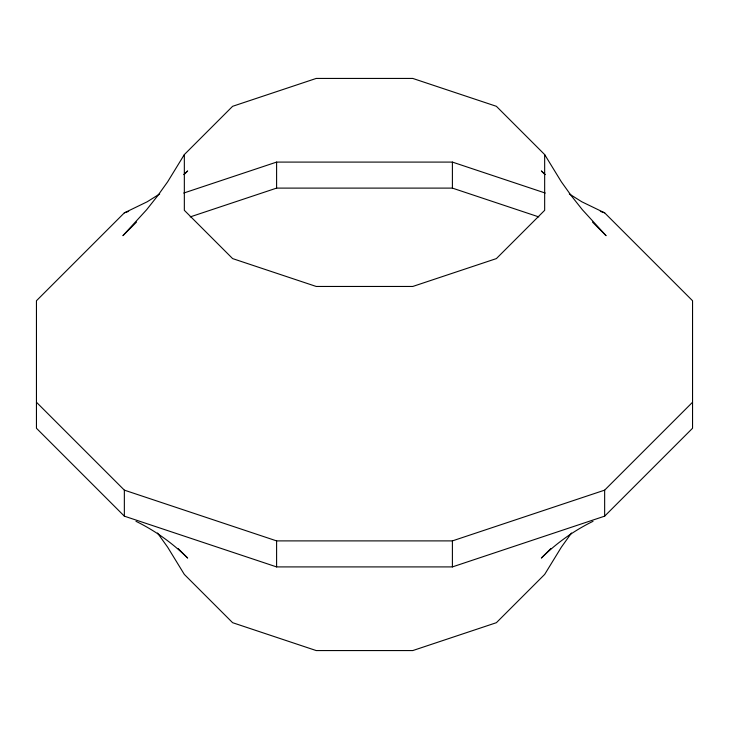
<?xml version="1.0" encoding="UTF-8"?>
<svg xmlns="http://www.w3.org/2000/svg" width="729" height="729" viewBox="0 0 729 729"><rect width="100%" height="100%" fill="white"/><g stroke="black" fill="none" stroke-linecap="round" stroke-linejoin="round"><path stroke-width="1.09" d="M592.504 222.09L606.091 235.677L582.334 209.697L571.49 195.992L561.366 181.831L544.663 154.575L496.385 106.306L412.778 78.431L316.222 78.431L232.615 106.306L184.337 154.575L167.634 181.831L157.51 195.992L146.666 209.697L122.909 235.677L136.496 222.09M571.49 533.008L561.366 547.169L544.663 574.425L496.385 622.694L412.778 650.569L316.222 650.569L232.615 622.694L184.337 574.425L167.634 547.169L157.51 533.008M159.697 193.932L147.185 201.787L124.349 212.841L36.45 300.74L36.45 428.26L124.349 516.159L276.601 566.907L452.399 566.907L604.651 516.159L692.55 428.26L692.55 300.74L604.651 212.841L581.815 201.787L569.303 193.932M184.446 174.14L187.645 170.941L183.717 174.595M36.45 402.244L124.349 490.143L276.601 540.891L452.399 540.891L604.651 490.143L692.55 402.244M550.942 548.472L541.355 558.059C556.473 543.141 573.942 530.63 593.032 521.308M124.349 212.841L128.668 211.401M183.735 193.048L276.601 162.093L452.399 162.093L545.265 193.048M190.214 216.905L276.601 188.109L452.399 188.109L538.786 216.905M600.332 211.401L604.651 212.841M135.968 521.308C155.058 530.63 172.527 543.141 187.645 558.059L178.058 548.472M545.283 174.595L541.355 170.941L544.554 174.14M604.651 490.143L604.651 516.159M544.663 154.575L544.663 210.317L496.385 258.595L412.778 286.461L316.222 286.461L232.615 258.595L184.337 210.317L184.337 154.575M452.399 162.093L452.399 188.109M452.399 540.891L452.399 566.907M276.601 162.093L276.601 188.109M276.601 540.891L276.601 566.907M124.349 490.143L124.349 516.159"/></g></svg>
